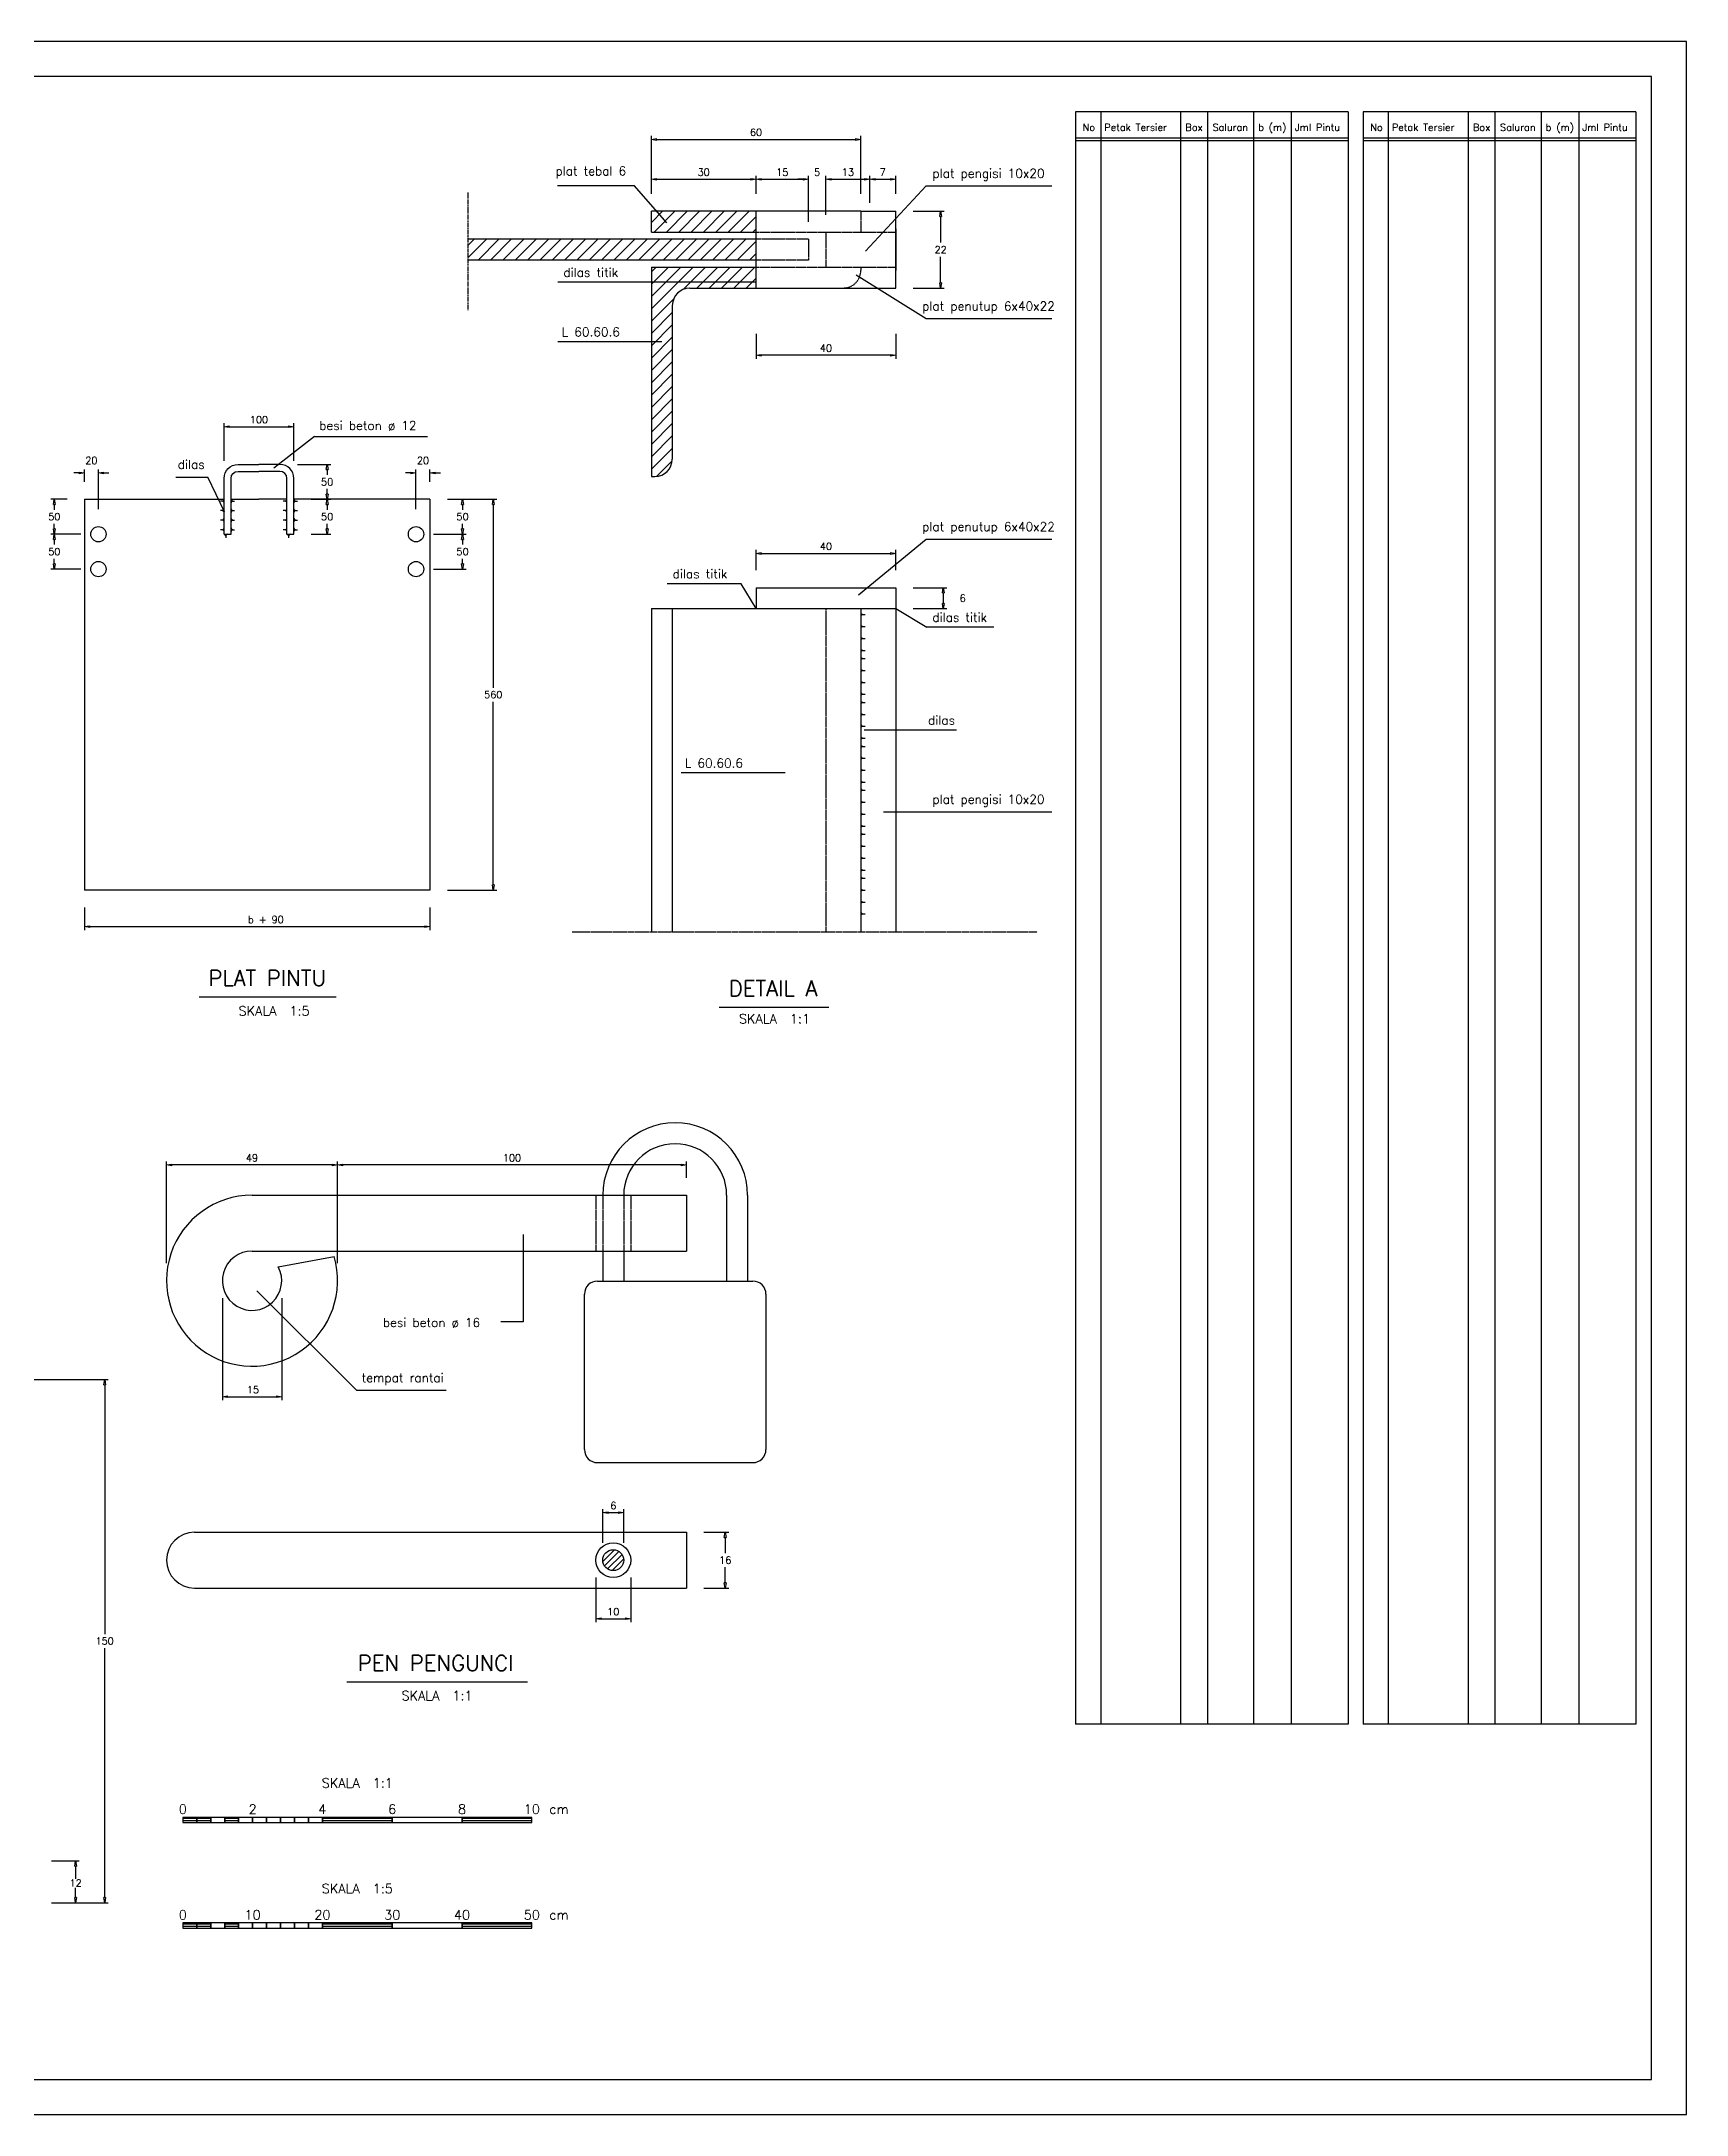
# Model space of a CAD drawing. Header units: metres. Extents: x -50 to 791, y -10 to 584.
# Drawn here: x 320 to 791, y -10 to 584 of the extents above; entities that cross this region are included whole.
import ezdxf
from ezdxf.enums import TextEntityAlignment as Align

# ---------------------------------------------------------------- set-up
doc = ezdxf.new("R2010")
doc.units = ezdxf.units.M
doc.header["$MEASUREMENT"] = 0
doc.linetypes.add('DASHDOT2', pattern=[0.5, 0.25, -0.125, 0, -0.125])
doc.linetypes.add('DASHED2', pattern=[0.375, 0.25, -0.125])
doc.layers.add('tabel', color=7, linetype='Continuous')
doc.styles.add('L100', font='simplex.shx', dxfattribs={"height": 2.54})
doc.styles.add('L175', font='simplex.shx', dxfattribs={"height": 4.45})
doc.styles.add('L80', font='simplex.shx', dxfattribs={"height": 2.03})
doc.styles.get("Standard").update_dxf_attribs({"font": 'Simplex.shx'})
doc.dimstyles.get("Standard").update_dxf_attribs({"dimtxt": 0.18, "dimasz": 0.18, "dimexe": 0.18, "dimexo": 0.0625, "dimgap": 0.09, "dimtad": 0, "dimtih": 1, "dimtoh": 1, "dimdec": 4, "dimzin": 0, "dimdsep": 46, "dimtxsty": 'Standard', "dimcen": 0.09, "dimadec": 0, "dimazin": 0, "dimtfac": 1, "dimtdec": 4, "dimtofl": 0, "dimtmove": 0, "dimatfit": 3, "dimfxl": 1, "dimtolj": 1, "dimtzin": 0, "dimarcsym": 0})
pattern_1 = [(0, (350.1268, -194.36153), (0, 0.635), [])]
pattern_2 = [(0, (350.1268, -224.617), (0, 0.635), [])]

# ---------------------------------------------------------------- blocks, each defined once
blk = doc.blocks.new('_ClosedBlank')
at = {"color": 0, "linetype": 'ByBlock', "lineweight": -2}
for p, q in [((-1, 0.17), (0, 0)), ((-1, 0.17), (-1, -0.17)), ((0, 0), (-1, -0.17))]:
    blk.add_line(p, q, dxfattribs=at)
blk = doc.blocks.new('*D24')
at = {"color": 1, "linetype": 'Continuous', "lineweight": -2}
for p, q in [((435.94, 452.81), (450.09, 452.81)), ((449.07, 451.31), (449.07, 398.84)), ((449.07, 342.31), (449.07, 394.78)), ((435.94, 340.81), (450.09, 340.81))]:
    blk.add_line(p, q, dxfattribs=at)
at = {"layer": 'DEFPOINTS', "color": 0, "linetype": 'Continuous'}
for p in [(430.94, 452.81), (449.07, 452.81), (430.94, 340.81)]:
    blk.add_point(p, dxfattribs=at)
at = {"color": 1, "linetype": 'Continuous', "lineweight": -2, "xscale": 1.5, "yscale": 1.5, "zscale": 1.5}
for p, rotation in [((449.07, 452.81), 90), ((449.07, 340.81), 270)]:
    blk.add_blockref('_ClosedBlank', p, dxfattribs=dict(at, rotation=rotation))
at = {"color": 3, "linetype": 'Continuous', "insert": (449.07, 396.81), "char_height": 2.03, "attachment_point": 5, "style": 'L80'}
blk.add_mtext('\\A1;560', dxfattribs=at)
blk = doc.blocks.new('*D25')
at = {"color": 1, "linetype": 'Continuous', "lineweight": -2}
for p, q in [((431.94, 442.81), (441.29, 442.81)), ((440.27, 441.31), (440.27, 439.84)), ((440.27, 434.31), (440.27, 435.78)), ((431.94, 432.81), (441.29, 432.81))]:
    blk.add_line(p, q, dxfattribs=at)
at = {"layer": 'DEFPOINTS', "color": 0, "linetype": 'Continuous'}
for p in [(426.94, 442.81), (440.27, 442.81), (426.94, 432.81)]:
    blk.add_point(p, dxfattribs=at)
at = {"color": 1, "linetype": 'Continuous', "lineweight": -2, "xscale": 1.5, "yscale": 1.5, "zscale": 1.5}
for p, rotation in [((440.27, 442.81), 90), ((440.27, 432.81), 270)]:
    blk.add_blockref('_ClosedBlank', p, dxfattribs=dict(at, rotation=rotation))
at = {"color": 3, "linetype": 'Continuous', "insert": (440.27, 437.81), "char_height": 2.03, "attachment_point": 5, "style": 'L80'}
blk.add_mtext('\\A1;50', dxfattribs=at)
blk = doc.blocks.new('*D26')
at = {"color": 1, "linetype": 'Continuous', "lineweight": -2}
for p, q in [((435.94, 452.81), (441.29, 452.81)), ((440.27, 451.31), (440.27, 449.84)), ((440.27, 444.31), (440.27, 445.78)), ((431.94, 442.81), (441.29, 442.81))]:
    blk.add_line(p, q, dxfattribs=at)
at = {"layer": 'DEFPOINTS', "color": 0, "linetype": 'Continuous'}
for p in [(430.94, 452.81), (440.27, 452.81), (426.94, 442.81)]:
    blk.add_point(p, dxfattribs=at)
at = {"color": 1, "linetype": 'Continuous', "lineweight": -2, "xscale": 1.5, "yscale": 1.5, "zscale": 1.5}
for p, rotation in [((440.27, 452.81), 90), ((440.27, 442.81), 270)]:
    blk.add_blockref('_ClosedBlank', p, dxfattribs=dict(at, rotation=rotation))
at = {"color": 3, "linetype": 'Continuous', "insert": (440.27, 447.81), "char_height": 2.03, "attachment_point": 5, "style": 'L80'}
blk.add_mtext('\\A1;50', dxfattribs=at)
blk = doc.blocks.new('*D27')
at = {"color": 1, "linetype": 'Continuous', "lineweight": -2}
for p, q in [((425.44, 460.37), (423.94, 460.37)), ((426.94, 450.01), (426.94, 461.39)), ((430.94, 457.81), (430.94, 461.39)), ((432.44, 460.37), (433.94, 460.37))]:
    blk.add_line(p, q, dxfattribs=at)
at = {"layer": 'DEFPOINTS', "color": 0, "linetype": 'Continuous'}
for p in [(430.94, 460.37), (430.94, 452.81), (426.94, 445.01)]:
    blk.add_point(p, dxfattribs=at)
at = {"color": 1, "linetype": 'Continuous', "lineweight": -2, "xscale": 1.5, "yscale": 1.5, "zscale": 1.5}
blk.add_blockref('_ClosedBlank', (426.94, 460.37), dxfattribs=at)
at = {"color": 1, "linetype": 'Continuous', "lineweight": -2, "xscale": 1.5, "yscale": 1.5, "zscale": 1.5, "rotation": 180}
blk.add_blockref('_ClosedBlank', (430.94, 460.37), dxfattribs=at)
at = {"color": 3, "linetype": 'Continuous', "insert": (428.94, 463.93), "char_height": 2.03, "attachment_point": 5, "style": 'L80'}
blk.add_mtext('\\A1;20', dxfattribs=at)
blk = doc.blocks.new('*D3')
at = {"color": 1, "linetype": 'Continuous', "lineweight": -2}
for p, q in [((371.94, 463.81), (371.94, 474.62)), ((373.44, 473.6), (390.44, 473.6)), ((391.94, 463.81), (391.94, 474.62))]:
    blk.add_line(p, q, dxfattribs=at)
at = {"layer": 'DEFPOINTS', "color": 0, "linetype": 'Continuous'}
for p in [(391.94, 473.6), (371.94, 458.81), (391.94, 458.81)]:
    blk.add_point(p, dxfattribs=at)
at = {"color": 1, "linetype": 'Continuous', "lineweight": -2, "xscale": 1.5, "yscale": 1.5, "zscale": 1.5, "rotation": 180}
blk.add_blockref('_ClosedBlank', (371.94, 473.6), dxfattribs=at)
at = {"color": 1, "linetype": 'Continuous', "lineweight": -2, "xscale": 1.5, "yscale": 1.5, "zscale": 1.5}
blk.add_blockref('_ClosedBlank', (391.94, 473.6), dxfattribs=at)
at = {"color": 3, "linetype": 'Continuous', "insert": (381.94, 475.63), "char_height": 2.03, "attachment_point": 5, "style": 'L80'}
blk.add_mtext('\\A1;100', dxfattribs=at)
blk = doc.blocks.new('*D4')
at = {"color": 1, "linetype": 'Continuous', "lineweight": -2}
for p, q in [((396.94, 452.81), (402.5, 452.81)), ((401.48, 451.31), (401.48, 449.84)), ((401.48, 444.31), (401.48, 445.78)), ((396.94, 442.81), (402.5, 442.81))]:
    blk.add_line(p, q, dxfattribs=at)
at = {"layer": 'DEFPOINTS', "color": 0, "linetype": 'Continuous'}
for p in [(391.94, 452.81), (401.48, 452.81), (391.94, 442.81)]:
    blk.add_point(p, dxfattribs=at)
at = {"color": 1, "linetype": 'Continuous', "lineweight": -2, "xscale": 1.5, "yscale": 1.5, "zscale": 1.5}
for p, rotation in [((401.48, 452.81), 90), ((401.48, 442.81), 270)]:
    blk.add_blockref('_ClosedBlank', p, dxfattribs=dict(at, rotation=rotation))
at = {"color": 3, "linetype": 'Continuous', "insert": (401.48, 447.81), "char_height": 2.03, "attachment_point": 5, "style": 'L80'}
blk.add_mtext('\\A1;50', dxfattribs=at)
blk = doc.blocks.new('*D5')
at = {"color": 1, "linetype": 'Continuous', "lineweight": -2}
for p, q in [((392.94, 462.81), (402.5, 462.81)), ((401.48, 461.31), (401.48, 459.84)), ((396.94, 452.81), (402.5, 452.81)), ((401.48, 454.31), (401.48, 455.78))]:
    blk.add_line(p, q, dxfattribs=at)
at = {"layer": 'DEFPOINTS', "color": 0, "linetype": 'Continuous'}
for p in [(387.94, 462.81), (401.48, 462.81), (391.94, 452.81)]:
    blk.add_point(p, dxfattribs=at)
at = {"color": 1, "linetype": 'Continuous', "lineweight": -2, "xscale": 1.5, "yscale": 1.5, "zscale": 1.5}
for p, rotation in [((401.48, 462.81), 90), ((401.48, 452.81), 270)]:
    blk.add_blockref('_ClosedBlank', p, dxfattribs=dict(at, rotation=rotation))
at = {"color": 3, "linetype": 'Continuous', "insert": (401.48, 457.81), "char_height": 2.03, "attachment_point": 5, "style": 'L80'}
blk.add_mtext('\\A1;50', dxfattribs=at)
blk = doc.blocks.new('*D8')
at = {"color": 1, "linetype": 'Continuous', "lineweight": -2}
for p, q in [((330.44, 460.37), (328.94, 460.37)), ((331.94, 457.81), (331.94, 461.39)), ((335.94, 450.01), (335.94, 461.39)), ((337.44, 460.37), (338.94, 460.37))]:
    blk.add_line(p, q, dxfattribs=at)
at = {"layer": 'DEFPOINTS', "color": 0, "linetype": 'Continuous'}
for p in [(335.94, 460.37), (331.94, 452.81), (335.94, 445.01)]:
    blk.add_point(p, dxfattribs=at)
at = {"color": 1, "linetype": 'Continuous', "lineweight": -2, "xscale": 1.5, "yscale": 1.5, "zscale": 1.5}
blk.add_blockref('_ClosedBlank', (331.94, 460.37), dxfattribs=at)
at = {"color": 1, "linetype": 'Continuous', "lineweight": -2, "xscale": 1.5, "yscale": 1.5, "zscale": 1.5, "rotation": 180}
blk.add_blockref('_ClosedBlank', (335.94, 460.37), dxfattribs=at)
at = {"color": 3, "linetype": 'Continuous', "insert": (333.94, 463.93), "char_height": 2.03, "attachment_point": 5, "style": 'L80'}
blk.add_mtext('\\A1;20', dxfattribs=at)
blk = doc.blocks.new('*D9')
at = {"color": 1, "linetype": 'Continuous', "lineweight": -2}
for p, q in [((330.94, 442.81), (322.28, 442.81)), ((323.3, 441.31), (323.3, 439.84)), ((323.3, 434.31), (323.3, 435.78)), ((330.94, 432.81), (322.28, 432.81))]:
    blk.add_line(p, q, dxfattribs=at)
at = {"layer": 'DEFPOINTS', "color": 0, "linetype": 'Continuous'}
for p in [(323.3, 442.81), (335.94, 442.81), (335.94, 432.81)]:
    blk.add_point(p, dxfattribs=at)
at = {"color": 1, "linetype": 'Continuous', "lineweight": -2, "xscale": 1.5, "yscale": 1.5, "zscale": 1.5}
for p, rotation in [((323.3, 442.81), 90), ((323.3, 432.81), 270)]:
    blk.add_blockref('_ClosedBlank', p, dxfattribs=dict(at, rotation=rotation))
at = {"color": 3, "linetype": 'Continuous', "insert": (323.3, 437.81), "char_height": 2.03, "attachment_point": 5, "style": 'L80'}
blk.add_mtext('\\A1;50', dxfattribs=at)
blk = doc.blocks.new('*D10')
at = {"color": 1, "linetype": 'Continuous', "lineweight": -2}
for p, q in [((326.94, 452.81), (322.28, 452.81)), ((323.3, 451.31), (323.3, 449.84)), ((323.3, 444.31), (323.3, 445.78)), ((330.94, 442.81), (322.28, 442.81))]:
    blk.add_line(p, q, dxfattribs=at)
at = {"layer": 'DEFPOINTS', "color": 0, "linetype": 'Continuous'}
for p in [(323.3, 452.81), (331.94, 452.81), (335.94, 442.81)]:
    blk.add_point(p, dxfattribs=at)
at = {"color": 1, "linetype": 'Continuous', "lineweight": -2, "xscale": 1.5, "yscale": 1.5, "zscale": 1.5}
for p, rotation in [((323.3, 452.81), 90), ((323.3, 442.81), 270)]:
    blk.add_blockref('_ClosedBlank', p, dxfattribs=dict(at, rotation=rotation))
at = {"color": 3, "linetype": 'Continuous', "insert": (323.3, 447.81), "char_height": 2.03, "attachment_point": 5, "style": 'L80'}
blk.add_mtext('\\A1;50', dxfattribs=at)

msp = doc.modelspace()

# ---------------------------------------------------------------- hatches: boundary and pattern name
at = {"linetype": 'Continuous'}
h = msp.add_hatch(dxfattribs=at)
h.set_pattern_fill('ANSI31', color=1, scale=20, style=0)
h.set_pattern_definition([(45, (-11275.9216, -9767.3991), (-1.76776695, 1.76776695), [])])
h.paths.add_polyline_path([(524.3883, 521.3511), (524.3883, 527.3511), (441.8138, 527.3511), (441.8138, 521.3511)])
h.paths.add_polyline_path([(494.3883, 535.3511), (494.3883, 529.3511), (524.3883, 529.3511), (524.3883, 535.3511)])
h.paths.add_polyline_path([(505.3883, 513.3511), (524.3883, 513.3511), (524.3883, 519.3511), (494.3883, 519.3511), (494.3883, 459.3511), (495.3883, 459.3511, 0.41421356), (500.3883, 464.3511), (500.3883, 508.3511, -0.41421356)])
h = msp.add_hatch(dxfattribs=at)
h.set_pattern_fill('ANSI31', color=1, scale=10, style=0)
h.set_pattern_definition([(45, (-11342.6019, -10354.0567), (-0.88388348, 0.88388348), [])])
h.paths.add_polyline_path([(480.459, 148.8443, 1), (486.459, 148.8443, 1)])
h = msp.add_hatch(dxfattribs=at)
h.set_pattern_fill('LINE', color=2, scale=0.2, style=0)
h.set_pattern_definition(pattern_1)
h.paths.add_polyline_path([(360.1268, 73.6385), (364.1268, 73.6385), (364.1268, 75.1385), (360.1268, 75.1385)])
h = msp.add_hatch(dxfattribs=at)
h.set_pattern_fill('LINE', color=2, scale=0.2, style=0)
h.set_pattern_definition(pattern_1)
h.paths.add_polyline_path([(364.1268, 73.6385), (368.1268, 73.6385), (368.1268, 75.1385), (364.1268, 75.1385)])
h = msp.add_hatch(dxfattribs=at)
h.set_pattern_fill('LINE', color=2, scale=0.2, style=0)
h.set_pattern_definition(pattern_1)
h.paths.add_polyline_path([(372.1268, 73.6385), (376.1268, 73.6385), (376.1268, 75.1385), (372.1268, 75.1385)])
h = msp.add_hatch(dxfattribs=at)
h.set_pattern_fill('LINE', color=2, scale=0.2, style=0)
h.set_pattern_definition(pattern_1)
h.paths.add_polyline_path([(400.1268, 73.6385), (420.1268, 73.6385), (420.1268, 75.1385), (400.1268, 75.1385)])
h = msp.add_hatch(dxfattribs=at)
h.set_pattern_fill('LINE', color=2, scale=0.2, style=0)
h.set_pattern_definition(pattern_1)
h.paths.add_polyline_path([(440.1268, 73.6385), (460.1268, 73.6385), (460.1268, 75.1385), (440.1268, 75.1385)])
h = msp.add_hatch(dxfattribs=at)
h.set_pattern_fill('LINE', color=2, scale=0.2, style=0)
h.set_pattern_definition(pattern_2)
h.paths.add_polyline_path([(360.1268, 43.383), (364.1268, 43.383), (364.1268, 44.883), (360.1268, 44.883)])
h = msp.add_hatch(dxfattribs=at)
h.set_pattern_fill('LINE', color=2, scale=0.2, style=0)
h.set_pattern_definition(pattern_2)
h.paths.add_polyline_path([(364.1268, 43.383), (368.1268, 43.383), (368.1268, 44.883), (364.1268, 44.883)])
h = msp.add_hatch(dxfattribs=at)
h.set_pattern_fill('LINE', color=2, scale=0.2, style=0)
h.set_pattern_definition(pattern_2)
h.paths.add_polyline_path([(372.1268, 43.383), (376.1268, 43.383), (376.1268, 44.883), (372.1268, 44.883)])
h = msp.add_hatch(dxfattribs=at)
h.set_pattern_fill('LINE', color=2, scale=0.2, style=0)
h.set_pattern_definition(pattern_2)
h.paths.add_polyline_path([(400.1268, 43.383), (420.1268, 43.383), (420.1268, 44.883), (400.1268, 44.883)])
h = msp.add_hatch(dxfattribs=at)
h.set_pattern_fill('LINE', color=2, scale=0.2, style=0)
h.set_pattern_definition(pattern_2)
h.paths.add_polyline_path([(440.1268, 43.383), (460.1268, 43.383), (460.1268, 44.883), (440.1268, 44.883)])

# ---------------------------------------------------------------- linework, layer by layer
at = {"color": 1, "linetype": 'Continuous'}
for p, q in [((494.3883, 540.3511), (494.3883, 556.9361)), ((554.3883, 540.3511), (554.3883, 556.9361)), ((494.3883, 540.3511), (494.3883, 545.5277)), ((524.3883, 540.3511), (524.3883, 545.5277)), ((524.3883, 540.3511), (524.3883, 545.5277)), ((539.3883, 532.3511), (539.3883, 545.5277)), ((539.3883, 532.3511), (539.3883, 545.5277)), ((544.3883, 534.3511), (544.3883, 545.5277)), ((544.3883, 534.3511), (544.3883, 545.5277)), ((556.9985, 537.7363), (556.9985, 545.5277)), ((556.9985, 537.7363), (556.9985, 545.5277)), ((564.3883, 540.3511), (564.3883, 545.5277)), ((569.3883, 535.3511), (578.2815, 535.3511)), ((569.3883, 513.3511), (578.2815, 513.3511)), ((524.3883, 500.2548), (524.3883, 493.08)), ((564.3883, 500.2548), (564.3883, 493.08)), ((524.3883, 432.4838), (524.3883, 438.3028)), ((564.3883, 432.4838), (564.3883, 438.3028)), ((569.3883, 427.4838), (579.0563, 427.4838)), ((569.3883, 421.4838), (579.0563, 421.4838)), ((331.9436, 335.8087), (331.9436, 329.3632)), ((430.9436, 335.8087), (430.9436, 329.3632)), ((355.459, 233.9161), (355.459, 263.1054)), ((404.459, 233.9161), (404.459, 263.1054)), ((404.459, 233.9161), (404.459, 263.1054)), ((504.459, 258.4161), (504.459, 263.1054)), ((371.459, 223.9161), (371.459, 194.6643)), ((388.459, 223.9161), (388.459, 194.6643)), ((284.4778, 200.5951), (338.7552, 200.5951)), ((480.459, 153.8443), (480.459, 163.4834)), ((486.459, 153.8443), (486.459, 163.4834)), ((509.459, 156.8443), (516.5554, 156.8443)), ((478.459, 143.8443), (478.459, 131.0491)), ((488.459, 143.8443), (488.459, 131.0491)), ((509.459, 140.8443), (516.5554, 140.8443)), ((322.4778, 62.7012), (330.4314, 62.7012)), ((322.4778, 50.7012), (338.7552, 50.7012)), ((322.4778, 50.7012), (330.4314, 50.7012))]:
    msp.add_line(p, q, dxfattribs=at)
at = {"color": 2, "linetype": 'Continuous'}
for p, q in [((495.8883, 555.9211), (552.8883, 555.9211)), ((489.5614, 542.6726), (467.4509, 542.6726)), ((498.7741, 532.0003), (489.5614, 542.6726)), ((495.8883, 544.5127), (522.8883, 544.5127)), ((525.8883, 544.5127), (537.8883, 544.5127)), ((537.8883, 544.5127), (536.3883, 544.5127)), ((545.8883, 544.5127), (547.3883, 544.5127)), ((545.8883, 544.5127), (555.4985, 544.5127)), ((555.763, 523.9332), (573.1034, 542.6085)), ((558.4985, 544.5127), (562.8883, 544.5127)), ((573.1034, 542.6085), (609.1442, 542.6085)), ((577.2665, 533.8511), (577.2665, 526.3811)), ((553.0429, 517.1423), (573.1034, 504.5789)), ((577.2665, 514.8511), (577.2665, 522.3211)), ((524.3883, 514.9829), (467.6263, 514.9829)), ((573.1034, 504.5789), (609.1442, 504.5789)), ((497.3916, 497.9274), (467.6263, 497.9274)), ((562.8883, 494.095), (525.8883, 494.095)), ((371.9436, 452.3087), (370.9255, 452.3087)), ((373.9436, 452.3087), (374.9617, 452.3087)), ((389.9436, 452.3087), (388.9255, 452.3087)), ((391.9436, 452.3087), (392.9617, 452.3087)), ((371.9436, 449.5743), (370.9255, 449.5743)), ((371.9436, 446.8399), (370.9255, 446.8399)), ((373.9436, 449.5743), (374.9617, 449.5743)), ((373.9436, 446.8399), (374.9617, 446.8399)), ((389.9436, 449.5743), (388.9255, 449.5743)), ((389.9436, 446.8399), (388.9255, 446.8399)), ((391.9436, 449.5743), (392.9617, 449.5743)), ((391.9436, 446.8399), (392.9617, 446.8399)), ((371.9436, 444.1055), (370.9255, 444.1055)), ((372.4436, 442.8087), (372.4436, 441.7906)), ((373.9436, 444.1055), (374.9617, 444.1055)), ((389.9436, 444.1055), (388.9255, 444.1055)), ((390.4436, 442.8087), (390.4436, 441.7906)), ((391.9436, 444.1055), (392.9617, 444.1055)), ((553.7187, 425.4866), (573.1034, 441.3917)), ((573.1034, 441.3917), (609.1442, 441.3917)), ((525.8883, 437.2878), (562.8883, 437.2878)), ((520.1344, 428.6168), (498.9062, 428.6168)), ((524.3883, 421.4838), (520.1344, 428.6168)), ((578.0413, 425.9838), (578.0413, 422.9838)), ((554.3883, 419.7755), (555.661, 419.7755)), ((554.3883, 416.3575), (555.661, 416.3575)), ((564.3883, 421.4838), (573.3267, 416.1819)), ((592.52, 416.1819), (573.3267, 416.1819)), ((554.3883, 412.9395), (555.661, 412.9395)), ((554.3883, 409.5215), (555.661, 409.5215)), ((554.3883, 407.1881), (555.661, 407.1881)), ((554.3883, 403.7701), (555.661, 403.7701)), ((554.3883, 400.3521), (555.661, 400.3521)), ((554.3883, 396.9341), (555.661, 396.9341)), ((554.3883, 394.6007), (555.661, 394.6007)), ((554.3883, 391.1827), (555.661, 391.1827)), ((554.3883, 387.7647), (555.661, 387.7647)), ((581.789, 386.6852), (555.3479, 386.6852)), ((554.3883, 384.3467), (555.661, 384.3467)), ((554.3883, 382.0134), (555.661, 382.0134)), ((532.6784, 374.4052), (502.9131, 374.4052)), ((554.3883, 378.5953), (555.661, 378.5953)), ((554.3883, 375.1773), (555.661, 375.1773)), ((554.3883, 371.7593), (555.661, 371.7593)), ((554.3883, 369.426), (555.661, 369.426)), ((554.3883, 366.008), (555.661, 366.008)), ((554.3883, 362.59), (555.661, 362.59)), ((560.9396, 363.258), (609.123, 363.258)), ((554.3883, 359.172), (555.661, 359.172)), ((554.3883, 356.8386), (555.661, 356.8386)), ((554.3883, 353.4206), (555.661, 353.4206)), ((554.3883, 350.0026), (555.661, 350.0026)), ((554.3883, 346.5846), (555.661, 346.5846)), ((554.3883, 344.2512), (555.661, 344.2512)), ((554.3883, 340.8332), (555.661, 340.8332)), ((554.3883, 337.4152), (555.661, 337.4152)), ((554.3883, 333.9972), (555.661, 333.9972)), ((333.4436, 330.3782), (429.4436, 330.3782)), ((402.959, 262.0904), (356.959, 262.0904)), ((502.959, 262.0904), (405.959, 262.0904)), ((457.623, 242.1125), (457.623, 217.1401)), ((381.3795, 226.0156), (409.9235, 197.51)), ((457.623, 217.1401), (451.2882, 217.1401)), ((337.7402, 199.0951), (337.7402, 127.6782)), ((409.9235, 197.51), (435.5603, 197.51)), ((372.959, 195.6793), (386.959, 195.6793)), ((481.959, 162.4684), (484.959, 162.4684)), ((515.5404, 155.3443), (515.5404, 150.8743)), ((515.5404, 142.3443), (515.5404, 146.8143)), ((479.959, 132.0641), (486.959, 132.0641)), ((337.7402, 52.2012), (337.7402, 123.6182)), ((329.4164, 61.2012), (329.4164, 57.5805)), ((329.4164, 52.2012), (329.4164, 54.9679))]:
    msp.add_line(p, q, dxfattribs=at)
at = {"color": 3, "linetype": 'DASHDOT2'}
msp.add_line((441.8138, 540.7305), (441.8138, 506.9654), dxfattribs=at)
at = {"color": 4, "linetype": 'Continuous'}
for p, q in [((554.3883, 535.3511), (494.3883, 535.3511)), ((494.3883, 529.3511), (494.3883, 535.3511)), ((524.3883, 513.3511), (524.3883, 535.3511)), ((554.3883, 535.3511), (564.3883, 535.3511)), ((564.3883, 513.3511), (564.3883, 535.3511)), ((494.3883, 529.3511), (524.3883, 529.3511)), ((564.3883, 530.3511), (564.3883, 518.3511)), ((564.3883, 529.3511), (564.3883, 519.3511)), ((524.3883, 527.3511), (441.8138, 527.3511)), ((524.3883, 521.3511), (441.8138, 521.3511)), ((494.3883, 519.3511), (524.3883, 519.3511)), ((494.3883, 519.3511), (494.3883, 459.3511)), ((505.3883, 513.3511), (564.3883, 513.3511)), ((500.3883, 508.3511), (500.3883, 464.3511)), ((494.3883, 459.3511), (495.3883, 459.3511)), ((379.959, 253.4161), (504.459, 253.4161)), ((504.459, 253.4161), (504.459, 237.4161)), ((379.959, 237.4161), (504.459, 237.4161)), ((387.4812, 232.8742), (403.4615, 235.8356)), ((480.459, 237.4161), (480.459, 228.8056)), ((486.459, 237.4161), (486.459, 228.8056)), ((478.9456, 228.8056), (523.4703, 228.8056)), ((475.201, 180.5364), (475.201, 225.061)), ((527.2149, 225.061), (527.2149, 180.5364)), ((478.9456, 176.7918), (523.4703, 176.7918)), ((363.459, 156.8443), (504.459, 156.8443)), ((504.459, 156.8443), (504.459, 140.8443)), ((363.459, 140.8443), (504.459, 140.8443))]:
    msp.add_line(p, q, dxfattribs=at)
at = {"color": 2, "linetype": 'DASHED2', "ltscale": 0.5}
for p, q in [((554.3883, 535.3511), (554.3883, 529.3511)), ((524.3883, 529.3511), (564.3883, 529.3511)), ((544.3883, 529.3511), (544.3883, 519.3511)), ((539.3883, 527.3511), (524.3883, 527.3511)), ((539.3883, 527.3511), (539.3883, 521.3511)), ((539.3883, 521.3511), (524.3883, 521.3511)), ((524.3883, 519.3511), (564.3883, 519.3511)), ((544.3883, 421.4838), (544.3883, 328.9271)), ((478.459, 253.4161), (478.459, 237.4161)), ((480.459, 253.4161), (480.459, 237.4161)), ((486.459, 253.4161), (486.459, 237.4161)), ((488.459, 253.4161), (488.459, 237.4161))]:
    msp.add_line(p, q, dxfattribs=at)
at = {"color": 2, "linetype": 'DASHED2', "ltscale": 0.1}
msp.add_line((554.3883, 519.3511), (554.3883, 518.3511), dxfattribs=at)
at = {"color": 2}
for p, q in [((397.8791, 470.7831), (386.2177, 461.7833)), ((397.8791, 470.7831), (430.2735, 470.7831)), ((358.0995, 459.1674), (367.2919, 459.1674)), ((372.0416, 449.2318), (367.2919, 459.1674))]:
    msp.add_line(p, q, dxfattribs=at)
at = {"color": 4}
for p, q in [((331.9436, 452.8087), (331.9436, 340.8087)), ((331.9436, 452.8087), (371.9436, 452.8087)), ((373.9436, 452.8087), (381.9436, 452.8087)), ((389.9436, 452.8087), (381.9436, 452.8087)), ((421.9436, 452.8087), (391.9436, 452.8087)), ((430.9436, 452.8087), (421.9436, 452.8087)), ((430.9436, 452.8087), (430.9436, 340.8087)), ((494.3883, 421.4838), (494.3883, 328.9271)), ((494.3883, 421.4838), (564.3883, 421.4838)), ((554.3883, 421.4838), (554.3883, 328.9271)), ((430.9436, 340.8087), (331.9436, 340.8087))]:
    msp.add_line(p, q, dxfattribs=at)
at = {"color": 3, "linetype": 'Continuous'}
for p, q in [((371.9436, 442.8087), (373.9436, 442.8087)), ((389.9436, 442.8087), (391.9436, 442.8087)), ((389.9436, 442.8087), (391.9436, 442.8087)), ((364.7899, 310.2814), (404.0969, 310.2814)), ((513.7646, 307.3171), (545.2695, 307.3171)), ((407.1528, 114), (458.8486, 114))]:
    msp.add_line(p, q, dxfattribs=at)
at = {"color": 3}
for p, q in [((524.3883, 427.4838), (564.3883, 427.4838)), ((524.3883, 427.4838), (524.3883, 421.4838)), ((564.3883, 427.4838), (564.3883, 328.9271)), ((500.3883, 421.4838), (500.3883, 328.9271))]:
    msp.add_line(p, q, dxfattribs=at)
at = {"color": 3, "linetype": 'DASHDOT2', "ltscale": 0.1}
msp.add_line((471.6957, 328.9271), (604.9743, 328.9271), dxfattribs=at)
at = {"color": 4, "linetype": 'Continuous', "ltscale": 0.1}
for p, q in [((515.9569, 253.4161), (515.9569, 228.8056)), ((521.9569, 253.4161), (521.9569, 228.8056))]:
    msp.add_line(p, q, dxfattribs=at)
at = {"color": 2, "linetype": 'ByBlock', "lineweight": -2}
for p, q in [((371.459, 195.6793), (372.959, 195.9293)), ((372.959, 195.4293), (371.459, 195.6793)), ((372.959, 195.4293), (372.959, 195.9293)), ((386.959, 195.9293), (388.459, 195.6793)), ((386.959, 195.9293), (386.959, 195.4293)), ((388.459, 195.6793), (386.959, 195.4293))]:
    msp.add_line(p, q, dxfattribs=at)
at = {"color": 2}
msp.add_lwpolyline([(-50, -10), (791, -10), (791, 584), (-50, 584)], close=True, dxfattribs=at)
at = {"color": 6}
msp.add_lwpolyline([(0, 0), (781, 0), (781, 574), (0, 574)], close=True, dxfattribs=at)
at = {"color": 3}
for points in [[(371.9436, 442.8087), (371.9436, 458.8087, -0.41421356), (375.9436, 462.8087), (381.9436, 462.8087)], [(373.9436, 442.8087), (373.9436, 458.8087, -0.41421356), (375.9436, 460.8087), (381.9436, 460.8087)], [(391.9436, 442.8087), (391.9436, 458.8087, 0.41421356), (387.9436, 462.8087), (381.9436, 462.8087)], [(389.9436, 442.8087), (389.9436, 458.8087, 0.41421356), (387.9436, 460.8087), (381.9436, 460.8087)]]:
    msp.add_lwpolyline(points, format="xyb", dxfattribs=at)
at = {"color": 3, "linetype": 'Continuous'}
for points in [[(360.1268, 73.6385), (364.1268, 73.6385), (364.1268, 75.1385), (360.1268, 75.1385)], [(364.1268, 73.6385), (368.1268, 73.6385), (368.1268, 75.1385), (364.1268, 75.1385)], [(368.1268, 73.6385), (372.1268, 73.6385), (372.1268, 75.1385), (368.1268, 75.1385)], [(372.1268, 73.6385), (376.1268, 73.6385), (376.1268, 75.1385), (372.1268, 75.1385)], [(376.1268, 73.6385), (380.1268, 73.6385), (380.1268, 75.1385), (376.1268, 75.1385)], [(380.1268, 73.6385), (384.1268, 73.6385), (384.1268, 75.1385), (380.1268, 75.1385)], [(384.1268, 73.6385), (388.1268, 73.6385), (388.1268, 75.1385), (384.1268, 75.1385)], [(388.1268, 73.6385), (392.1268, 73.6385), (392.1268, 75.1385), (388.1268, 75.1385)], [(392.1268, 73.6385), (396.1268, 73.6385), (396.1268, 75.1385), (392.1268, 75.1385)], [(396.1268, 73.6385), (400.1268, 73.6385), (400.1268, 75.1385), (396.1268, 75.1385)], [(400.1268, 73.6385), (420.1268, 73.6385), (420.1268, 75.1385), (400.1268, 75.1385)], [(420.1268, 73.6385), (440.1268, 73.6385), (440.1268, 75.1385), (420.1268, 75.1385)], [(440.1268, 73.6385), (460.1268, 73.6385), (460.1268, 75.1385), (440.1268, 75.1385)], [(360.1268, 43.383), (364.1268, 43.383), (364.1268, 44.883), (360.1268, 44.883)], [(364.1268, 43.383), (368.1268, 43.383), (368.1268, 44.883), (364.1268, 44.883)], [(368.1268, 43.383), (372.1268, 43.383), (372.1268, 44.883), (368.1268, 44.883)], [(372.1268, 43.383), (376.1268, 43.383), (376.1268, 44.883), (372.1268, 44.883)], [(376.1268, 43.383), (380.1268, 43.383), (380.1268, 44.883), (376.1268, 44.883)], [(380.1268, 43.383), (384.1268, 43.383), (384.1268, 44.883), (380.1268, 44.883)], [(384.1268, 43.383), (388.1268, 43.383), (388.1268, 44.883), (384.1268, 44.883)], [(388.1268, 43.383), (392.1268, 43.383), (392.1268, 44.883), (388.1268, 44.883)], [(392.1268, 43.383), (396.1268, 43.383), (396.1268, 44.883), (392.1268, 44.883)], [(396.1268, 43.383), (400.1268, 43.383), (400.1268, 44.883), (396.1268, 44.883)], [(400.1268, 43.383), (420.1268, 43.383), (420.1268, 44.883), (400.1268, 44.883)], [(420.1268, 43.383), (440.1268, 43.383), (440.1268, 44.883), (420.1268, 44.883)], [(440.1268, 43.383), (460.1268, 43.383), (460.1268, 44.883), (440.1268, 44.883)]]:
    msp.add_lwpolyline(points, close=True, dxfattribs=at)
at = {"color": 3}
for centre in [(335.9436, 442.8087), (426.9436, 442.8087), (335.9436, 432.8087), (426.9436, 432.8087)]:
    msp.add_circle(centre, 2.2, dxfattribs=at)
at = {"color": 3, "linetype": 'Continuous'}
for radius in [5, 3]:
    msp.add_circle((483.459, 148.8443), radius, dxfattribs=at)
at = {"color": 2, "linetype": 'DASHED2', "ltscale": 0.1}
msp.add_arc((549.3883, 518.3511), 5, 270, 0, dxfattribs=at)
at = {"color": 4, "linetype": 'Continuous'}
for centre, radius, start, end in [((505.3883, 508.3511), 5, 90, 180), ((495.3883, 464.3511), 5, 270, 0), ((501.2079, 253.4161), 20.749, 0, 180), ((501.2079, 253.4161), 14.749, 0, 180), ((379.959, 228.9161), 24.5, 90, 16.4052338), ((379.959, 228.9161), 8.5, 90, 27.7527355), ((478.9456, 225.061), 3.7446, 90, 180), ((523.4703, 225.061), 3.7446, 0, 90), ((478.9456, 180.5364), 3.7446, 180, 270), ((523.4703, 180.5364), 3.7446, 270, 0), ((363.459, 148.8443), 8, 90, 270)]:
    msp.add_arc(centre, radius, start, end, dxfattribs=at)
at = {"color": 2, "linetype": 'Continuous'}
for centre, radius, start, end in [((371.4436, 452.8087), 0.5, 270, 0), ((371.4436, 451.8087), 0.5, 0, 90), ((374.4436, 452.8087), 0.5, 180, 270), ((374.4436, 451.8087), 0.5, 90, 180), ((389.4436, 452.8087), 0.5, 270, 0), ((389.4436, 451.8087), 0.5, 0, 90), ((392.4436, 452.8087), 0.5, 180, 270), ((392.4436, 451.8087), 0.5, 90, 180), ((371.4436, 450.0743), 0.5, 270, 0), ((371.4436, 449.0743), 0.5, 0, 90), ((371.4436, 447.3399), 0.5, 270, 0), ((371.4436, 446.3399), 0.5, 0, 90), ((374.4436, 450.0743), 0.5, 180, 270), ((374.4436, 449.0743), 0.5, 90, 180), ((374.4436, 447.3399), 0.5, 180, 270), ((374.4436, 446.3399), 0.5, 90, 180), ((389.4436, 450.0743), 0.5, 270, 0), ((389.4436, 449.0743), 0.5, 0, 90), ((389.4436, 447.3399), 0.5, 270, 0), ((389.4436, 446.3399), 0.5, 0, 90), ((392.4436, 450.0743), 0.5, 180, 270), ((392.4436, 449.0743), 0.5, 90, 180), ((392.4436, 447.3399), 0.5, 180, 270), ((392.4436, 446.3399), 0.5, 90, 180), ((371.4436, 444.6055), 0.5, 270, 0), ((371.4436, 443.6055), 0.5, 0, 90), ((371.9436, 442.3087), 0.5, 360, 90), ((372.9436, 442.3087), 0.5, 90, 180), ((374.4436, 444.6055), 0.5, 180, 270), ((374.4436, 443.6055), 0.5, 90, 180), ((389.4436, 444.6055), 0.5, 270, 0), ((389.4436, 443.6055), 0.5, 0, 90), ((389.9436, 442.3087), 0.5, 360, 90), ((390.9436, 442.3087), 0.5, 90, 180), ((392.4436, 444.6055), 0.5, 180, 270), ((392.4436, 443.6055), 0.5, 90, 180), ((555.0133, 420.4005), 0.625, 180, 270), ((555.0133, 419.1505), 0.625, 90, 180), ((555.0133, 416.9825), 0.625, 180, 270), ((555.0133, 415.7325), 0.625, 90, 180), ((555.0133, 413.5645), 0.625, 180, 270), ((555.0133, 412.3145), 0.625, 90, 180), ((555.0133, 410.1465), 0.625, 180, 270), ((555.0133, 408.8965), 0.625, 90, 180), ((555.0133, 407.8131), 0.625, 180, 270), ((555.0133, 406.5631), 0.625, 90, 180), ((555.0133, 404.3951), 0.625, 180, 270), ((555.0133, 403.1451), 0.625, 90, 180), ((555.0133, 400.9771), 0.625, 180, 270), ((555.0133, 399.7271), 0.625, 90, 180), ((555.0133, 397.5591), 0.625, 180, 270), ((555.0133, 396.3091), 0.625, 90, 180), ((555.0133, 395.2257), 0.625, 180, 270), ((555.0133, 393.9757), 0.625, 90, 180), ((555.0133, 391.8077), 0.625, 180, 270), ((555.0133, 390.5577), 0.625, 90, 180), ((555.0133, 388.3897), 0.625, 180, 270), ((555.0133, 387.1397), 0.625, 90, 180), ((555.0133, 384.9717), 0.625, 180, 270), ((555.0133, 383.7217), 0.625, 90, 180), ((555.0133, 382.6384), 0.625, 180, 270), ((555.0133, 381.3884), 0.625, 90, 180), ((555.0133, 379.2203), 0.625, 180, 270), ((555.0133, 377.9703), 0.625, 90, 180), ((555.0133, 375.8023), 0.625, 180, 270), ((555.0133, 374.5523), 0.625, 90, 180), ((555.0133, 372.3843), 0.625, 180, 270), ((555.0133, 371.1343), 0.625, 90, 180), ((555.0133, 370.051), 0.625, 180, 270), ((555.0133, 368.801), 0.625, 90, 180), ((555.0133, 366.633), 0.625, 180, 270), ((555.0133, 365.383), 0.625, 90, 180), ((555.0133, 363.215), 0.625, 180, 270), ((555.0133, 361.965), 0.625, 90, 180), ((555.0133, 359.797), 0.625, 180, 270), ((555.0133, 358.547), 0.625, 90, 180), ((555.0133, 357.4636), 0.625, 180, 270), ((555.0133, 356.2136), 0.625, 90, 180), ((555.0133, 354.0456), 0.625, 180, 270), ((555.0133, 352.7956), 0.625, 90, 180), ((555.0133, 350.6276), 0.625, 180, 270), ((555.0133, 349.3776), 0.625, 90, 180), ((555.0133, 347.2096), 0.625, 180, 270), ((555.0133, 345.9596), 0.625, 90, 180), ((555.0133, 344.8762), 0.625, 180, 270), ((555.0133, 343.6262), 0.625, 90, 180), ((555.0133, 341.4582), 0.625, 180, 270), ((555.0133, 340.2082), 0.625, 90, 180), ((555.0133, 338.0402), 0.625, 180, 270), ((555.0133, 336.7902), 0.625, 90, 180), ((555.0133, 334.6222), 0.625, 180, 270), ((555.0133, 333.3722), 0.625, 90, 180)]:
    msp.add_arc(centre, radius, start, end, dxfattribs=at)
at = {"layer": 'tabel', "color": 3, "linetype": 'Continuous'}
for p, q in [((615.9377, 563.8369), (615.9377, 101.8465)), ((694.0659, 563.8369), (615.9377, 563.8369)), ((694.0659, 563.8369), (694.0659, 101.8465)), ((698.3339, 563.8369), (698.3339, 101.8465)), ((776.4621, 563.8369), (698.3339, 563.8369)), ((776.4621, 563.8369), (776.4621, 101.8465)), ((694.0659, 101.8465), (615.9377, 101.8465)), ((776.4621, 101.8465), (698.3339, 101.8465))]:
    msp.add_line(p, q, dxfattribs=at)
at = {"layer": 'tabel', "color": 2, "linetype": 'Continuous'}
for p, q in [((623.1431, 563.8369), (623.1431, 101.8465)), ((645.9952, 563.8369), (645.9952, 101.8465)), ((653.7148, 563.8369), (653.7148, 101.8465)), ((666.9134, 563.8369), (666.9134, 101.8465)), ((677.7425, 563.8369), (677.7425, 101.8465)), ((705.5393, 563.8369), (705.5393, 101.8465)), ((728.3914, 563.8369), (728.3914, 101.8465)), ((736.111, 563.8369), (736.111, 101.8465)), ((749.3096, 563.8369), (749.3096, 101.8465)), ((760.1387, 563.8369), (760.1387, 101.8465)), ((694.0659, 556.245), (615.9377, 556.245)), ((694.0659, 555.5728), (615.9377, 555.5728)), ((776.4621, 556.245), (698.3339, 556.245)), ((776.4621, 555.5728), (698.3339, 555.5728))]:
    msp.add_line(p, q, dxfattribs=at)

# ---------------------------------------------------------------- block references
at = {"color": 2, "linetype": 'Continuous', "xscale": 1.5, "yscale": 1.5, "zscale": 1.5}
for p, rotation in [((494.3883, 555.9211), 180), ((494.3883, 544.5127), 180), ((524.3883, 544.5127), 180), ((544.3883, 544.5127), 180), ((544.3883, 544.5127), 180), ((556.9985, 544.5127), 180), ((577.2665, 535.3511), 90), ((577.2665, 513.3511), 270), ((524.3883, 494.095), 180), ((524.3883, 437.2878), 180), ((578.0413, 427.4838), 90), ((578.0413, 421.4838), 270), ((331.9436, 330.3782), 180), ((355.459, 262.0904), 180), ((404.459, 262.0904), 180), ((337.7402, 200.5951), 90), ((480.459, 162.4684), 180), ((515.5404, 156.8443), 90), ((515.5404, 140.8443), 270), ((478.459, 132.0641), 180), ((329.4164, 62.7012), 90), ((329.4164, 50.7012), 270), ((337.7402, 50.7012), 270)]:
    msp.add_blockref('_ClosedBlank', p, dxfattribs=dict(at, rotation=rotation))
for p in [(554.3883, 555.9211), (524.3883, 544.5127), (539.3883, 544.5127), (539.3883, 544.5127), (556.9985, 544.5127), (564.3883, 544.5127), (564.3883, 494.095), (564.3883, 437.2878), (430.9436, 330.3782), (404.459, 262.0904), (504.459, 262.0904), (486.459, 162.4684), (488.459, 132.0641)]:
    msp.add_blockref('_ClosedBlank', p, dxfattribs=at)

# ---------------------------------------------------------------- texts
at = {"color": 3, "linetype": 'Continuous', "style": 'L100'}
for s, p in [('plat tebal 6', (477.0321, 545.6167)), ('plat pengisi 10x20', (590.9885, 544.9376)), ('dilas titik', (477.0321, 516.5412)), ('plat penutup 6x40x22', (590.9885, 506.9081)), ('L 60.60.6', (477.0321, 499.4858)), ('plat penutup 6x40x22', (590.9885, 443.7208)), ('dilas titik', (508.3121, 430.1752)), ('dilas titik', (582.7326, 417.7403)), ('dilas', (577.5203, 388.2435)), ('L 60.60.6', (512.319, 375.9635)), ('plat pengisi 10x20', (590.9673, 365.5871))]:
    msp.add_text(s, height=2.54, dxfattribs=at).set_placement(p, align=Align.CENTER)
for s, p in [('besi beton ø 12', (399.2052, 471.9271)), ('besi beton ø 16', (417.4386, 214.9006)), ('tempat rantai', (411.3598, 199.0642))]:
    msp.add_text(s, height=2.54, dxfattribs=at).set_placement(p, align=Align.BOTTOM_LEFT)
at = {"color": 3, "style": 'L100'}
msp.add_text('dilas', height=2.54, dxfattribs=at).set_placement((358.6864, 460.7645), align=Align.BOTTOM_LEFT)
at = {"color": 3, "linetype": 'Continuous'}
for s, height, p in [('b + 90', 2.03, (378.8336, 331.3932)), ('15', 2.03, (378.509, 196.6943)), ('cm', 2.7, (465.1268, 76.1385)), ('cm', 2.7, (465.1268, 45.883))]:
    msp.add_text(s, height=height, dxfattribs=at).set_placement(p)
at = {"color": 5, "linetype": 'Continuous', "style": 'L175'}
for s, p in [('PLAT PINTU', (384.3297, 313.4114)), ('DETAIL A', (529.2885, 310.4471)), ('PEN PENGUNCI', (432.5988, 117.13))]:
    msp.add_text(s, height=4.45, dxfattribs=at).set_placement(p, align=Align.CENTER)
at = {"color": 3, "linetype": 'Continuous'}
for s, p in [('SKALA  1:5', (386.2807, 304.8628)), ('SKALA  1:1', (529.6671, 302.6363)), ('SKALA  1:1', (432.9771, 108.6823)), ('SKALA  1:1', (410.1268, 83.6385)), ('0', (360.1268, 76.1385)), ('2', (380.1268, 76.1385)), ('4', (400.1268, 76.1385)), ('6', (420.1268, 76.1385)), ('8', (440.1268, 76.1385)), ('10', (460.1268, 76.1385)), ('SKALA  1:5', (410.1268, 53.383)), ('0', (360.1268, 45.883)), ('10', (380.1268, 45.883)), ('20', (400.1268, 45.883)), ('30', (420.1268, 45.883)), ('40', (440.1268, 45.883)), ('50', (460.1268, 45.883))]:
    msp.add_text(s, height=2.7, dxfattribs=at).set_placement(p, align=Align.CENTER)
at = {"color": 3, "linetype": 'Continuous', "char_height": 2.03, "attachment_point": 5}
for s, insert in [('\\A1;60', (524.3883, 557.9511)), ('\\A1;30', (509.3883, 546.5427)), ('\\A1;15', (531.8883, 546.5427)), ('\\A1;5', (541.8883, 546.5427)), ('\\A1;13', (550.6934, 546.5427)), ('\\A1;7', (560.6934, 546.5427)), ('\\A1;22', (577.2665, 524.3511)), ('\\A1;40', (544.3883, 496.125)), ('\\A1;40', (544.3883, 439.3178)), ('\\A1;6', (583.6238, 424.4838)), ('\\A1;49', (379.959, 264.1204)), ('\\A1;100', (454.459, 264.1204)), ('\\A1;6', (483.459, 164.4984)), ('\\A1;16', (515.5404, 148.8443)), ('\\A1;10', (483.459, 134.0941)), ('\\A1;150', (337.7402, 125.6482)), ('12', (329.4164, 56.3209))]:
    msp.add_mtext(s, dxfattribs=dict(at, insert=insert))
at = {"layer": 'tabel', "color": 3, "linetype": 'Continuous', "style": 'L80'}
for s, p in [('No', (617.9931, 559.394)), ('Petak Tersier', (624.1887, 559.394)), ('Box', (647.4092, 559.394)), ('Saluran', (655.1774, 559.394)), ('b (m)', (668.25, 559.394)), ('Jml Pintu', (678.7614, 559.394)), ('No', (700.3893, 559.394)), ('Petak Tersier', (706.5849, 559.394)), ('Box', (729.8054, 559.394)), ('Saluran', (737.5736, 559.394)), ('b (m)', (750.6462, 559.394)), ('Jml Pintu', (761.1576, 559.394))]:
    msp.add_text(s, height=2.03, dxfattribs=at).set_placement(p, align=Align.MIDDLE_LEFT)

# ---------------------------------------------------------------- dimensions: what is measured, and where the dimension line sits
at = {"color": 3, "linetype": 'Continuous'}
for base, p1, p2, picture, middle in [((391.9436, 473.6024), (371.9436, 458.8087), (391.9436, 458.8087), '*D3', (381.9436, 475.6324)), ((335.9436, 460.3732), (331.9436, 452.8087), (335.9436, 445.0087), '*D8', (333.9436, 463.9257)), ((430.9436, 460.3732), (426.9436, 445.0087), (430.9436, 452.8087), '*D27', (428.9436, 463.9257))]:
    dim = msp.add_linear_dim(base=base, p1=p1, p2=p2, dimstyle='Standard', override={"dimtxt": 2.03, "dimasz": 1.5, "dimexe": 1.015, "dimexo": 5, "dimgap": 1.015, "dimtad": 1, "dimdec": 0, "dimlfac": 5, "dimzin": 1, "dimtxsty": 'L80', "dimblk": 'ClosedBlank', "dimclrd": 1, "dimclre": 1, "dimclrt": 3, "dimtdec": 0, "dimtmove": 2}, dxfattribs=at)
    dim.commit()
    dim.dimension.update_dxf_attribs({"geometry": picture, "text_midpoint": middle})
for base, p1, p2, picture, middle in [((401.4834, 462.8087), (391.9436, 452.8087), (387.9436, 462.8087), '*D5', (401.4834, 457.8087)), ((323.2984, 452.8087), (335.9436, 442.8087), (331.9436, 452.8087), '*D10', (323.2984, 447.8087)), ((401.4834, 452.8087), (391.9436, 442.8087), (391.9436, 452.8087), '*D4', (401.4834, 447.8087)), ((440.2715, 452.8087), (426.9436, 442.8087), (430.9436, 452.8087), '*D26', (440.2715, 447.8087)), ((449.0721, 452.8087), (430.9436, 340.8087), (430.9436, 452.8087), '*D24', (449.0721, 396.8087)), ((323.2984, 442.8087), (335.9436, 432.8087), (335.9436, 442.8087), '*D9', (323.2984, 437.8087)), ((440.2715, 442.8087), (426.9436, 432.8087), (426.9436, 442.8087), '*D25', (440.2715, 437.8087))]:
    dim = msp.add_linear_dim(base=base, p1=p1, p2=p2, angle=90, dimstyle='Standard', override={"dimtxt": 2.03, "dimasz": 1.5, "dimexe": 1.015, "dimexo": 5, "dimgap": 1.015, "dimtad": 1, "dimdec": 0, "dimlfac": 5, "dimzin": 1, "dimtxsty": 'L80', "dimblk": 'ClosedBlank', "dimclrd": 1, "dimclre": 1, "dimclrt": 3, "dimtdec": 0, "dimtmove": 2}, dxfattribs=at)
    dim.commit()
    dim.dimension.update_dxf_attribs({"geometry": picture, "text_midpoint": middle})

doc.saveas('drawing.dxf')
